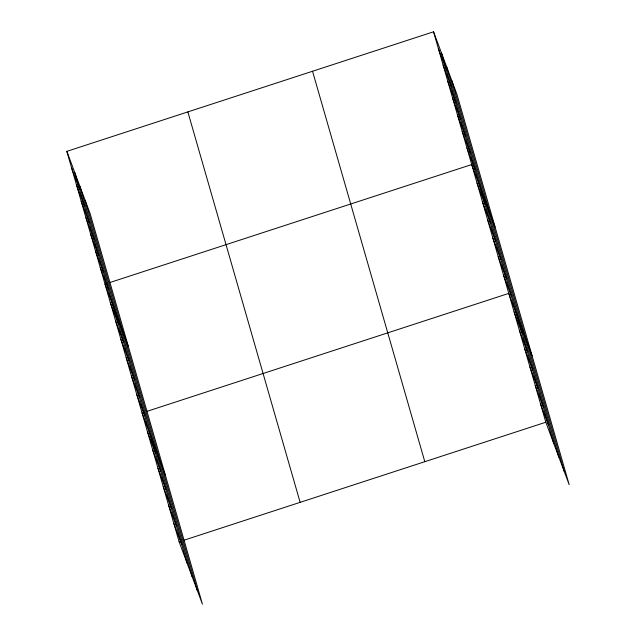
<?xml version="1.0" encoding="UTF-8"?>
<svg xmlns="http://www.w3.org/2000/svg" width="636" height="636" viewBox="0 0 636 636"><rect width="100%" height="100%" fill="white"/><g stroke="black" fill="none" stroke-linecap="round" stroke-linejoin="round"><path stroke-width="0.95" d="M66.844 151.36L90.177 213.768L202.447 604.2L179.114 541.793L66.844 151.36L433.553 31.8L456.887 94.208L569.156 484.64L545.823 422.232L433.553 31.8M106.88 283.505L105.02 284.109L128.353 346.509M109.67 282.591L471.721 164.549L495.054 226.949M143.927 412.343L142.066 412.955L165.4 475.354M146.725 411.436L508.776 293.395L532.101 355.794M179.114 541.793L180.974 541.188M183.772 540.282L545.823 422.232M438.323 48.392L446.329 69.809M443.093 64.983L451.099 86.401M447.863 81.583L455.877 102.992M452.641 98.175L460.647 119.592M457.411 114.766L465.417 136.184M462.181 131.358L470.187 152.775M466.951 147.957L474.957 169.367M477.016 182.953L485.022 204.371M482.311 201.358L490.316 222.775M487.605 219.77L495.611 241.179M492.892 238.174L500.898 259.591M498.187 256.578L506.192 277.996M503.481 274.983L511.487 296.4M514.063 311.799L522.069 333.216M519.358 330.203L527.363 351.621M524.652 348.608L532.658 370.025M529.939 367.02L537.953 388.429M535.234 385.424L543.239 406.841M540.528 403.828L548.534 425.245M71.622 167.952L79.627 189.369M76.392 184.543L84.397 205.961M81.162 201.143L89.167 222.552M85.932 217.735L93.937 239.152M90.702 234.326L98.707 255.744M95.48 250.918L103.485 272.335M100.249 267.518L108.255 288.927M110.314 302.513L118.32 323.931M115.601 320.918L123.607 342.335M120.896 339.33L128.901 360.739M126.19 357.734L134.196 379.151M131.485 376.138L139.491 397.556M136.772 394.543L144.777 415.96M147.361 431.359L155.367 452.776M152.656 449.763L160.662 471.181M157.943 468.168L165.948 489.585M163.237 486.58L171.243 507.989M168.532 504.984L176.538 526.401M173.827 523.388L181.832 544.806M451.83 80.677L564.092 471.117M446.615 66.74L558.885 457.181M441.559 53.217L553.829 443.65M312.538 71.256L424.808 461.688M187.859 111.904L300.128 502.345M85.121 200.237L197.391 590.677M79.913 186.3L192.183 576.741M74.857 172.777L187.119 563.21"/></g></svg>
